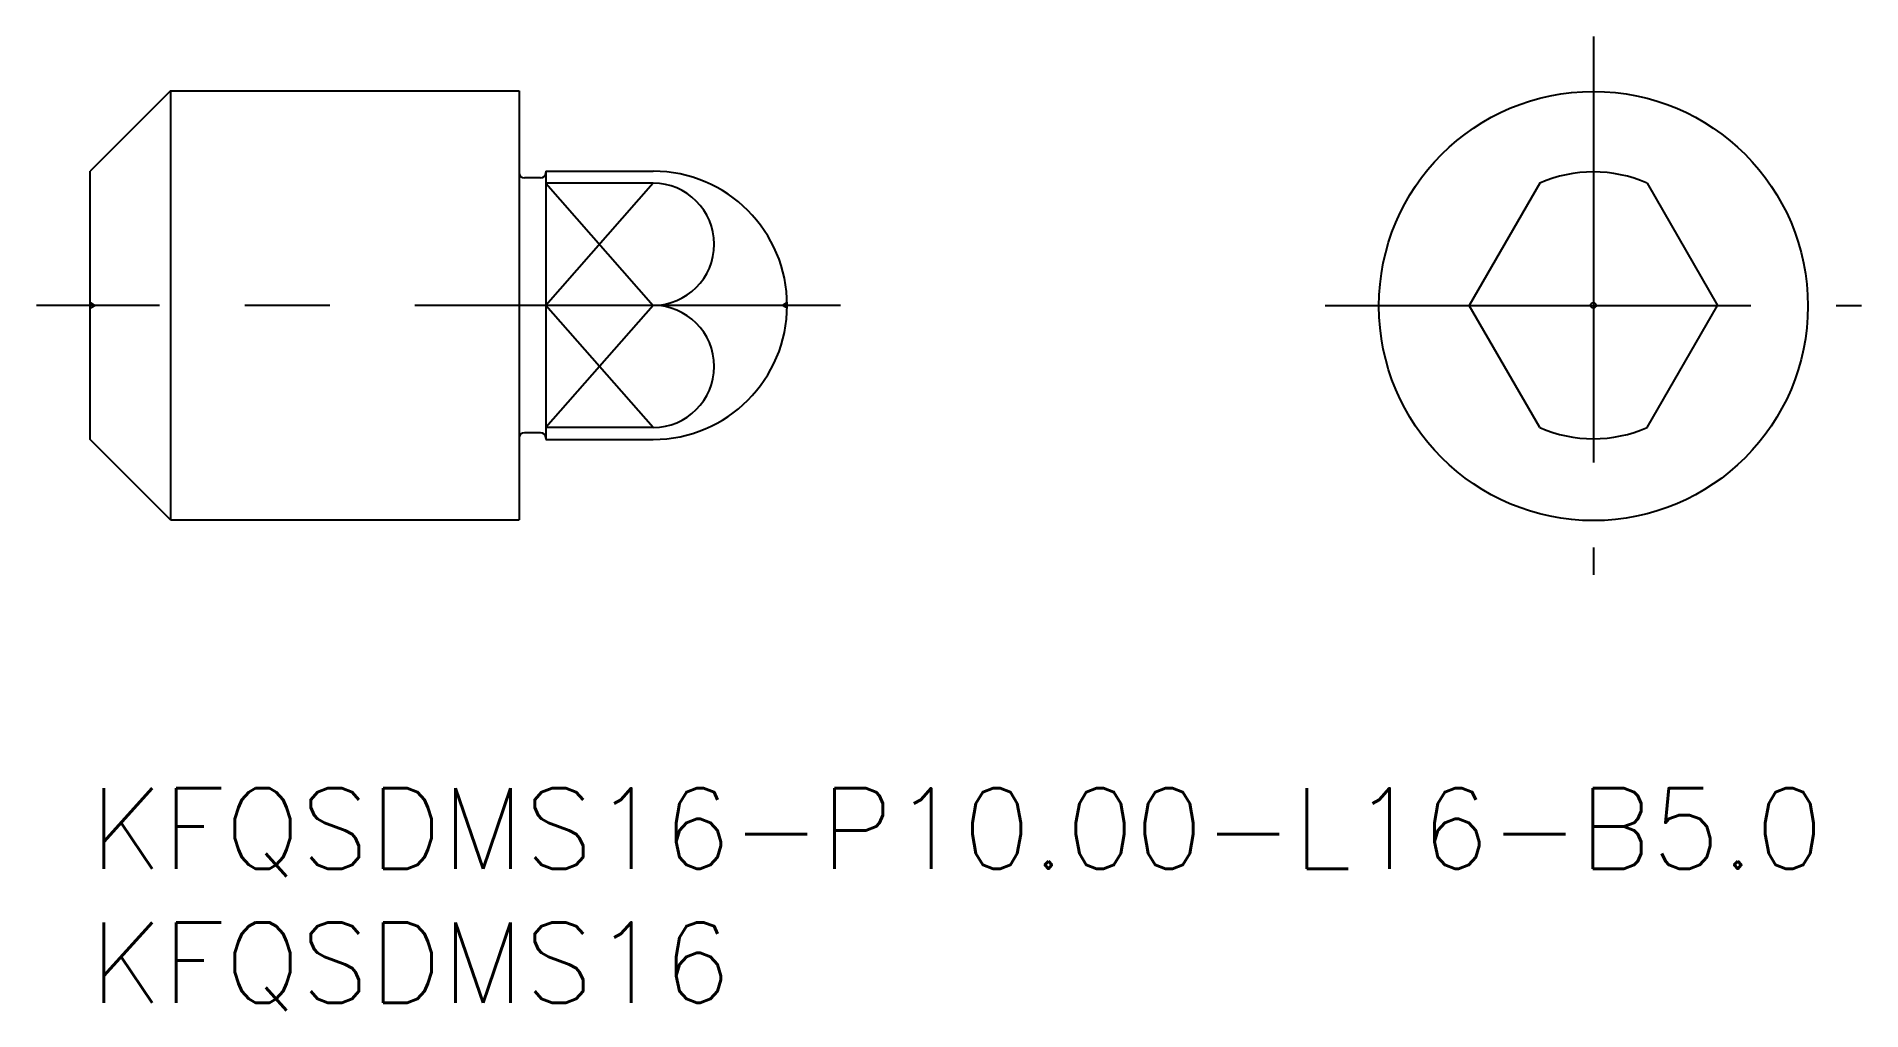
# Model space of a CAD drawing. Extents: x -2 to 66.1, y -8.3 to 28.
import ezdxf

# ---------------------------------------------------------------- set-up
doc = ezdxf.new("R2010")
doc.units = 0
doc.header["$LTSCALE"] = 0.5
doc.linetypes.add('CENTER', pattern=[50.8, 31.75, -6.35, 6.35, -6.35])
doc.linetypes.add('DASHED', pattern=[19.05, 12.7, -6.35])
for name, color, linetype in [('MSM_CENTER', 1, 'CENTER'), ('MSM_CONTINUOUS', 7, 'CONTINUOUS'), ('MSM_DASHED', 4, 'DASHED'), ('MSM_NARROW', 5, 'CONTINUOUS'), ('MSM_PART_NUMBER', 7, 'CONTINUOUS')]:
    doc.layers.add(name, color=color, linetype=linetype)
doc.styles.get("Standard").update_dxf_attribs({"font": 'txt.shx', "height": 3, "bigfont": 'bigfont.shx'})

# ---------------------------------------------------------------- blocks, each defined once
blk = doc.blocks.new('*U11')
at = {"layer": 'MSM_PART_NUMBER'}
blk.add_text('KFQSDMS16-P10.00-L16-B5.0', height=3, dxfattribs=at).set_placement((0, -3))
blk = doc.blocks.new('*U12')
at = {"layer": 'MSM_PART_NUMBER'}
blk.add_text('KFQSDMS16', height=3, dxfattribs=at).set_placement((0, -8))

msp = doc.modelspace()

# ---------------------------------------------------------------- linework, layer by layer
at = {"layer": 'MSM_CENTER'}
for p, q in [((56.074, 28.021), (56.074, 7.958)), ((27.99, 18), (-2, 18)), ((46.074, 18), (66.074, 18))]:
    msp.add_line(p, q, dxfattribs=at)
at = {"layer": 'MSM_CONTINUOUS'}
for p, q in [((3, 26), (0, 23)), ((3, 26), (16, 26)), ((3, 26), (3, 10)), ((16, 26), (16, 10)), ((0, 13), (0, 23)), ((16.8, 22.75), (16.2, 22.75)), ((17, 23), (21, 23)), ((17, 23), (17, 13)), ((21, 22.556), (17, 22.556)), ((54.074, 22.556), (51.443, 18)), ((58.074, 22.556), (60.705, 18)), ((21, 18), (17, 18)), ((54.074, 13.444), (51.443, 18)), ((58.074, 13.444), (60.705, 18)), ((3, 10), (0, 13)), ((16.8, 13.25), (16.2, 13.25)), ((21, 13.444), (17, 13.444)), ((17, 13), (21, 13)), ((3, 10), (16, 10))]:
    msp.add_line(p, q, dxfattribs=at)
for centre, radius in [((56.074, 17.974), 8), ((56.074, 18), 0.1)]:
    msp.add_circle(centre, radius, dxfattribs=at)
for centre, radius, start, end in [((16.2, 22.95), 0.2, 180, 270), ((16.8, 22.95), 0.2, 270, 0), ((21, 18), 5, 270, 90), ((21, 20.278), 2.278, 270, 90), ((56.074, 17.974), 5, 66.42182, 113.57818), ((21, 15.722), 2.278, 270, 90), ((16.2, 13.05), 0.2, 90, 180), ((16.8, 13.05), 0.2, 0, 90), ((56.074, 18.026), 5, 246.42182, 293.57818)]:
    msp.add_arc(centre, radius, start, end, dxfattribs=at)
at = {"layer": 'MSM_DASHED'}
for p, q in [((0, 18.1), (0.173, 18)), ((0, 17.9), (0.173, 18)), ((25.999, 18.1), (25.826, 18)), ((25.999, 17.9), (25.826, 18))]:
    msp.add_line(p, q, dxfattribs=at)
at = {"layer": 'MSM_NARROW'}
for p, q in [((21, 22.556), (17, 18)), ((17, 22.556), (21, 18)), ((21, 18), (17, 13.444)), ((21, 13.444), (17, 18))]:
    msp.add_line(p, q, dxfattribs=at)

# ---------------------------------------------------------------- block references
at = {"layer": 'MSM_CONTINUOUS'}
for name in ['*U11', '*U12']:
    msp.add_blockref(name, (0, 0), dxfattribs=at)

doc.saveas('drawing.dxf')
